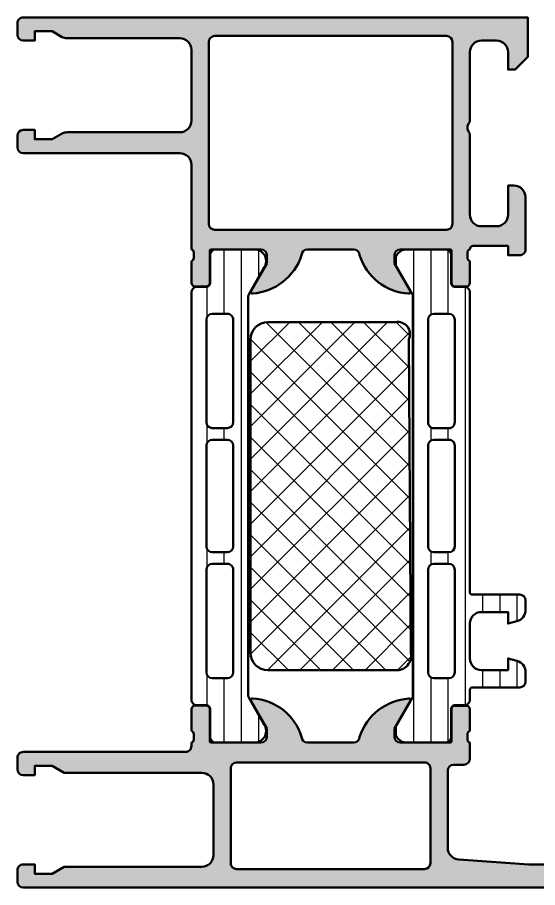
# Model space of a CAD drawing. Extents: x 0 to 84.5, y 0 to 75.
# Drawn here: x 0 to 44.8, y 0 to 75 of the extents above; entities that cross this region are included whole.
import ezdxf

# ---------------------------------------------------------------- set-up
doc = ezdxf.new("R2010")
doc.units = 0
for name, color, linetype, lineweight in [('0S-Alu contour', 7, 'Continuous', 50), ('0S-Alu hatch', 252, 'Continuous', 25), ('0S-Plastic contour', 254, 'Continuous', 50), ('0S-Plastic hatch', 253, 'Continuous', 25), ('0S-PT contour', 91, 'Continuous', 50), ('0S-PT hatch', 103, 'Continuous', 25)]:
    doc.layers.add(name, color=color, linetype=linetype, lineweight=lineweight)
pattern_1 = [(90, (0, 0), (-1.4859, 0), [])]

# ---------------------------------------------------------------- blocks, each defined once
blk = doc.blocks.new('357460__110EBE05_A1E1_44D3_B957_18765CCB0CA1_')
at = {"layer": '0S-Alu hatch'}
h = blk.add_hatch(color=256, dxfattribs=at)
edge = h.paths.add_edge_path()
edge.add_line((4.038777271898537, 9.893795411033778), (15.90008572353681, 9.892615715859696))
edge.add_ellipse((15.89998626613141, 8.892615894695659), major_axis=(-0.9999998261099275, 0), ratio=1, start_angle=180, end_angle=269.9943015094291, ccw=False)
edge.add_line((16.89998609224134, 8.892615894695659), (16.89998609224142, 2.792169532215742))
edge.add_ellipse((15.8999865223877, 2.792169532215745), major_axis=(-0.9999995698537238, 0), ratio=1, start_angle=89.9936521724153, end_angle=180, ccw=False)
edge.add_line((15.89987573194388, 1.792169968499284), (4.040330807359737, 1.793483893318324))
edge.add_line((4.040330807359737, 1.793483893318324), (2.999984184892696, 1.19283239070907))
edge.add_line((2.999984184892696, 1.19283239070907), (1.499984184892696, 1.192832390709071))
edge.add_line((1.499984184892696, 1.192832390709071), (1.499999443681757, 1.999999443931727))
edge.add_line((1.499999443681757, 1.999999443931727), (0.4999994436819115, 1.999999443931729))
edge.add_arc((0.4999994436819108, 1.499999443931728), 0.5000000000000009, 89.99999999999991, 180)
edge.add_line((-5.563180902e-07, 1.499999443931728), (-5.563185508e-07, 0.5000000002681013))
edge.add_arc((0.5000152590570418, 0.5000000002680258), 0.5000158153755925, 180, 269.9981877490386)
edge.add_line((0.4999994436837338, -1.58148574485e-05), (83.99993449912272, -1.58190744666e-05))
edge.add_arc((83.99993449912272, 0.5000491307510511), 0.5000649498255177, 270, 360)
edge.add_line((84.49999944894822, 0.500049130751053), (84.49999945017372, 4.499903606658964))
edge.add_arc((83.99991886453952, 4.49990360600054), 0.5000805856341941, 0, 89.99999999999349)
edge.add_line((83.9999188645396, 4.999984191634734), (82.70000056427558, 4.999984187637767))
edge.add_arc((82.70000056677274, 4.499934233926893), 0.5000499537108736, 90.00000028612648, 180)
edge.add_line((82.19995061306189, 4.499934233926893), (82.19995061555676, 3.999984185142665))
edge.add_line((82.19995061555676, 3.999984185142665), (83.19995061555677, 3.999984185142665))
edge.add_line((83.19995061555677, 3.999984185142665), (83.1999506162403, 2.499947211449106))
edge.add_ellipse((82.19998758925028, 2.499947211449125), major_axis=(-0.9999630269900166, 0), ratio=1, start_angle=90.0000000000008, end_angle=180, ccw=False)
edge.add_line((82.19998758925028, 1.499984184459109), (78.2000274850951, 1.499984182188409))
edge.add_ellipse((78.20002748526599, 2.500061054851891), major_axis=(-1.000076872663481, 0), ratio=1, start_angle=0, end_angle=89.9999999902098, ccw=False)
edge.add_line((77.1999506126025, 2.50006105485189), (77.19995061555676, 3.999984185142665))
edge.add_line((77.19995061555676, 3.999984185142665), (78.19995061555676, 3.999984185142665))
edge.add_line((78.19995061555676, 3.999984185142665), (78.19995061752876, 4.500028590406401))
edge.add_arc((77.69999502082038, 4.500028590406401), 0.4999555967083751, 0, 90.0000000000016)
edge.add_line((77.69999502082035, 4.999984187114776), (74.89996282223582, 4.999984185142657))
edge.add_arc((74.89996282258797, 4.499984185142685), 0.4999999999999716, 90.00000004035284, 180)
edge.add_line((74.399962822588, 4.499984185142685), (74.39996282258801, 4.299984185142616))
edge.add_arc((74.899962822588, 4.299984185142651), 0.5, 180, 269.9999999999968)
edge.add_line((74.89996282258798, 3.799984185142651), (75.39996282258826, 3.799984185142665))
edge.add_ellipse((75.39992772342245, 3.299949085977313), major_axis=(-0.5000351003972169, 0), ratio=1, start_angle=180, end_angle=269.99597821419815, ccw=False)
edge.add_line((75.89996282381966, 3.299949086148935), (75.89996282286238, 2.4999976968443))
edge.add_ellipse((75.39994625912875, 2.499997696844149), major_axis=(-0.5000165637336238, 0), ratio=1, start_angle=89.9999999999983, end_angle=180, ccw=False)
edge.add_line((75.39994625912874, 1.999981133110526), (44.09998474121099, 1.999981133384965))
edge.add_line((44.09998474121099, 1.999981133384965), (38.06152057518622, 2.432378234126496))
edge.add_ellipse((38.09997601978077, 3.431614551980089), major_axis=(-0.9999760197807599, 0), ratio=1, start_angle=0, end_angle=87.79606903055378, ccw=False)
edge.add_line((37.10000000000001, 3.431614551980089), (37.09999999999175, 10.09327929410276))
edge.add_ellipse((37.59999712735979, 10.09327929410276), major_axis=(-0.4999971273680331, 0), ratio=1, start_angle=270.0000000000008, end_angle=360, ccw=False)
edge.add_line((37.59999712735978, 10.59327642147079), (38.50000000000001, 10.59327642147079))
edge.add_arc((38.5, 11.09327642147079), 0.5, 270.0000000000008, 360)
edge.add_line((39, 11.09327642147078), (39.00000000000002, 12.50000000000005))
edge.add_ellipse((39.07883644654287, 12.76752059199298), major_axis=(-0.2788950563271894, 0), ratio=1, start_angle=-1.164589374101297, end_angle=73.58012358053412, ccw=False)
edge.add_line((38.79999900000007, 12.77318899999136), (38.79999900000007, 13.22678299999114))
edge.add_ellipse((39.07886709564336, 13.23244365946811), major_axis=(-0.2789255417372767, 0), ratio=1, start_angle=-73.5754054446345, end_angle=1.162870072869282, ccw=False)
edge.add_line((39.00000000000011, 13.49998699999116), (38.99999999999998, 15.37999800000001))
edge.add_arc((38.70000000000014, 15.37999799999999), 0.2999999999998408, 0, 89.99999999999186)
edge.add_line((38.70000000000018, 15.67999799999983), (37.72002568095734, 15.67999799999995))
edge.add_arc((37.7200256809573, 15.37999799999977), 0.300000000000189, 89.99999999999324, 180)
edge.add_line((37.42002568095711, 15.37999799999977), (37.42002568095734, 12.61999999999964))
edge.add_ellipse((37.30002568095748, 12.61999999999963), major_axis=(-0.1199999999998553, 0), ratio=1, start_angle=89.35390802312651, end_angle=180, ccw=False)
edge.add_line((37.298672537763, 12.50000762939441), (32.99999091727534, 12.50000762911511))
edge.add_ellipse((32.99999091727534, 12.99999091707843), major_axis=(-0.4999832879633193, 0), ratio=1, start_angle=0, end_angle=90, ccw=False)
edge.add_line((32.50000762931203, 12.99999091707843), (32.50000762939452, 13.70000457763706))
edge.add_line((32.50000762939452, 13.70000457763706), (33.88825225830078, 16.10452270507813))
edge.add_arc((33.76440309485892, 16.16242995586833), 0.1367181954947071, 334.9409625371278, 464.9299164549246)
edge.add_arc((34.07897837153547, 11.48374871932883), 4.823484484437536, 94.1587393594464, 161.6785123914391)
edge.add_ellipse((28.99999436136017, 13.00001326750438), major_axis=(-0.5000132681235588, 0), ratio=1, start_angle=90.00000000830607, end_angle=179.9989168169343, ccw=False)
edge.add_line((28.99999436143266, 12.49999999938082), (24.99985928421006, 12.49999999941989))
edge.add_ellipse((24.99985928421009, 13.00001406071563), major_axis=(-0.5000140612957386, 0), ratio=1, start_angle=0.0011740741177277414, end_angle=89.9999999999967, ccw=False)
edge.add_arc((20.02185550056641, 11.61337701605192), 4.687763414797633, 17.20534080500239, 86.95750766345859)
edge.add_arc((20.23254128291837, 16.16486091738224), 0.1351601745766995, 73.61624440576657, 206.5142291987346)
edge.add_line((20.11159677941558, 16.10452270507803), (21.49984140832207, 13.7000045776366))
edge.add_line((21.49984140832207, 13.7000045776366), (21.49984140850967, 12.99998629519794))
edge.add_ellipse((20.99986274225059, 12.99998629519811), major_axis=(-0.4999786662590786, 0), ratio=1, start_angle=90.00009934838431, end_angle=180, ccw=False)
edge.add_line((20.9998636091918, 12.50000762893978), (16.69989032203612, 12.50000017346645))
edge.add_ellipse((16.69989011396135, 12.62000017346633), major_axis=(-0.1200000000000641, 0), ratio=1, start_angle=0, end_angle=90.00009934838448, ccw=False)
edge.add_line((16.57989011396128, 12.62000017346633), (16.57989011396118, 15.38016584667992))
edge.add_arc((16.27989011396133, 15.38016584667991), 0.2999999999998479, 0, 90.00000000000067)
edge.add_line((16.27989011396133, 15.68016584667975), (15.29991579491836, 15.68016584667975))
edge.add_arc((15.29991579491836, 15.38016584667968), 0.3000000000000753, 90, 180)
edge.add_line((14.99991579491828, 15.38016584667968), (14.99991579491851, 13.50015484667118))
edge.add_ellipse((14.92104869927527, 13.23261150614826), major_axis=(-0.2789255417371535, 0), ratio=1, start_angle=178.8371299271217, end_angle=253.5754054446293, ccw=False)
edge.add_line((15.19991679491844, 13.22695084667124), (15.19991679491844, 12.77335684667115))
edge.add_ellipse((14.92107934837559, 12.76768843867286), major_axis=(-0.278895056327239, 0), ratio=1, start_angle=106.41987641947699, end_angle=181.1645893740816, ccw=False)
edge.add_line((14.99991579491851, 12.50016784667991), (14.99991579491852, 12.19386140905455))
edge.add_ellipse((14.49991579491852, 12.19386140905452), major_axis=(-0.5000000000000071, 0), ratio=1, start_angle=89.99357176460671, end_angle=180, ccw=False)
edge.add_line((14.49985969798228, 11.69386141220138), (0.5000300159110136, 11.69543210733136))
edge.add_arc((0.4999739184146696, 11.19542711814233), 0.5000049923359242, 89.99357176460683, 180.0008726744492)
edge.add_line((-3.10738632577e-05, 11.19541950254357), (-1.5815049307e-05, 10.19360292651268))
edge.add_arc((0.4999841380554259, 10.19361054211398), 0.4999999531627302, 180.0008726836372, 269.9999999999934)
edge.add_line((0.4999841380553681, 9.693610588951255), (1.499984184892695, 9.693610588951138))
edge.add_line((1.499984184892695, 9.693610588951138), (1.499984184892809, 10.49353734676376))
edge.add_line((1.499984184892809, 10.49353734676376), (2.999984184892697, 10.49353734676375))
edge.add_line((2.999984184892697, 10.49353734676375), (4.038777271898537, 9.893795411033778))
edge = h.paths.add_edge_path()
edge.add_line((18.39998571076335, 2.093281178233524), (18.39998571076335, 10.29327624234526))
edge.add_ellipse((18.89998283813982, 10.29327624234476), major_axis=(-0.4999971273764672, 0), ratio=1, start_angle=270, end_angle=360, ccw=False)
edge.add_line((18.89998283813982, 10.79327336972123), (35.099971214922, 10.79327336971298))
edge.add_ellipse((35.09997408755378, 10.29327624234477), major_axis=(-0.4999971273764592, 0), ratio=1, start_angle=180, end_angle=270.00032918124646, ccw=False)
edge.add_line((35.59997121493025, 10.29327624234528), (35.59997121493025, 2.093281178233532))
edge.add_ellipse((35.09997408755378, 2.093281178233531), major_axis=(-0.4999971273764601, 0), ratio=1, start_angle=90.00000000002927, end_angle=180, ccw=False)
edge.add_line((35.09997408755404, 1.593284050857071), (18.8999828381398, 1.593284050857072))
edge.add_ellipse((18.8999828381398, 2.093281178233524), major_axis=(-0.499997127376453, 0), ratio=1, start_angle=0, end_angle=90.0000000000004, ccw=False)
at = {"layer": '0S-Alu contour', "color": 7}
for points in [[(20.11159677941558, 16.10452270507803), (21.49984140832207, 13.7000045776366), (21.49984140850967, 12.99998629519794)], [(32.50000762931203, 12.99999091707843), (32.50000762939452, 13.70000457763706), (33.88825225830078, 16.10452270507813)], [(14.99991579491828, 15.38016584667968), (14.99991579491851, 13.50015484667118)], [(16.27989011396133, 15.68016584667975), (15.29991579491836, 15.68016584667975)], [(16.57989011396128, 12.62000017346633), (16.57989011396118, 15.38016584667992)], [(37.42002568095711, 15.37999799999977), (37.42002568095734, 12.61999999999964)], [(38.70000000000018, 15.67999799999983), (37.72002568095734, 15.67999799999995)], [(39.00000000000011, 13.49998699999116), (38.99999999999998, 15.37999800000001)], [(15.19991679491844, 13.22695084667124), (15.19991679491844, 12.77335684667115)], [(38.79999900000007, 12.77318899999136), (38.79999900000007, 13.22678299999114)], [(14.99991579491851, 12.50016784667991), (14.99991579491852, 12.19386140905455)], [(20.9998636091918, 12.50000762893978), (16.69989032203612, 12.50000017346645)], [(28.99999436143266, 12.49999999938082), (24.99985928421006, 12.49999999941989)], [(37.298672537763, 12.50000762939441), (32.99999091727534, 12.50000762911511)], [(39, 11.09327642147078), (39.00000000000002, 12.50000000000005)], [(14.49985969798228, 11.69386141220138), (0.5000300159110136, 11.69543210733136)], [(-3.10738632577e-05, 11.19541950254357), (-1.5815049307e-05, 10.19360292651268)], [(18.89998283813982, 10.79327336972123), (35.099971214922, 10.79327336971298)], [(37.59999712735978, 10.59327642147079), (38.50000000000001, 10.59327642147079)], [(0.4999841380553681, 9.693610588951255), (1.499984184892695, 9.693610588951138), (1.499984184892809, 10.49353734676376), (2.999984184892697, 10.49353734676375), (4.038777271898537, 9.893795411033778)], [(4.038777271898537, 9.893795411033778), (15.90008572353681, 9.892615715859696)], [(18.39998571076335, 2.093281178233524), (18.39998571076335, 10.29327624234526)], [(35.59997121493025, 10.29327624234528), (35.59997121493025, 2.093281178233532)], [(37.10000000000001, 3.431614551980089), (37.09999999999175, 10.09327929410276)], [(16.89998609224134, 8.892615894695659), (16.89998609224142, 2.792169532215742)], [(77.69999502082035, 4.999984187114776), (74.89996282223582, 4.999984185142657)], [(77.1999506126025, 2.50006105485189), (77.19995061555676, 3.999984185142665), (78.19995061555676, 3.999984185142665), (78.19995061752876, 4.500028590406401)], [(83.9999188645396, 4.999984191634734), (82.70000056427558, 4.999984187637767)], [(74.399962822588, 4.499984185142685), (74.39996282258801, 4.299984185142616)], [(74.89996282258798, 3.799984185142651), (75.39996282258826, 3.799984185142665)], [(82.19995061306189, 4.499934233926893), (82.19995061555676, 3.999984185142665), (83.19995061555677, 3.999984185142665), (83.1999506162403, 2.499947211449106)], [(84.49999944894822, 0.500049130751053), (84.49999945017372, 4.499903606658964)], [(75.89996282381966, 3.299949086148935), (75.89996282286238, 2.4999976968443)], [(75.39994625912874, 1.999981133110526), (44.09998474121099, 1.999981133384965), (38.06152057518622, 2.432378234126496)], [(15.89987573194388, 1.792169968499284), (4.040330807359737, 1.793483893318324), (2.999984184892696, 1.19283239070907), (1.499984184892696, 1.192832390709071), (1.499999443681757, 1.999999443931727), (0.4999994436819115, 1.999999443931729)], [(35.09997408755404, 1.593284050857071), (18.8999828381398, 1.593284050857072)], [(-5.563180902e-07, 1.499999443931728), (-5.563185508e-07, 0.5000000002681013)], [(82.19998758925028, 1.499984184459109), (78.2000274850951, 1.499984182188409)], [(0.4999994436837338, -1.58148574485e-05), (83.99993449912272, -1.58190744666e-05)]]:
    blk.add_lwpolyline(points, dxfattribs=at)
for centre, radius, start, end in [((20.23254128291837, 16.16486091738224), 0.1351601745766995, 73.61624440576657, 206.5142291987346), ((20.02185550056641, 11.61337701605192), 4.687763414797633, 17.20534080500239, 86.95750766345859), ((34.07897837153547, 11.48374871932883), 4.823484484437536, 94.1587393594464, 161.6785123914391), ((33.76440309485892, 16.16242995586833), 0.1367181954947071, 334.9409625371278, 104.9299164549245), ((15.29991579491836, 15.38016584667968), 0.3000000000000753, 90, 180), ((16.27989011396133, 15.38016584667991), 0.2999999999998479, 0, 90.00000000000067), ((37.7200256809573, 15.37999799999977), 0.300000000000189, 89.99999999999324, 180), ((38.70000000000014, 15.37999799999999), 0.2999999999998408, 0, 89.99999999999186), ((0.4999739184146696, 11.19542711814233), 0.5000049923359242, 89.99357176460683, 180.0008726744492), ((38.5, 11.09327642147079), 0.5, 270.0000000000008, 0), ((0.4999841380554259, 10.19361054211398), 0.4999999531627302, 180.0008726836372, 269.9999999999934), ((74.89996282258797, 4.499984185142685), 0.4999999999999716, 90.00000004035284, 180), ((77.69999502082038, 4.500028590406401), 0.4999555967083751, 0, 90.0000000000016), ((82.70000056677274, 4.499934233926893), 0.5000499537108736, 90.00000028612648, 180), ((83.99991886453952, 4.49990360600054), 0.5000805856341941, 0, 89.99999999999349), ((74.899962822588, 4.299984185142651), 0.5, 180, 269.9999999999968), ((0.4999994436819108, 1.499999443931728), 0.5000000000000009, 89.99999999999991, 180), ((0.5000152590570418, 0.5000000002680258), 0.5000158153755925, 180, 269.9981877490386), ((83.99993449912272, 0.5000491307510511), 0.5000649498255177, 270, 0)]:
    blk.add_arc(centre, radius, start, end, dxfattribs=at)
at = {"layer": '0S-Alu contour', "color": 7, "extrusion": (0, 0, -1)}
for centre, radius, start, end in [((-14.92104869927527, 13.23261150614826), 0.2789255417371535, 106.4245945553707, 181.1628700728784), ((-14.92107934837559, 12.76768843867286), 0.278895056327239, 178.8354106259184, 253.580123580523), ((-20.99986274225059, 12.99998629519811), 0.4999786662590786, 180, 269.9999006516157), ((-24.99985928421009, 13.00001406071563), 0.5000140612957386, 270.0000000000033, 359.9988259258823), ((-28.99999436136017, 13.00001326750438), 0.5000132681235588, 180.0010831830658, 269.9999999916939), ((-32.99999091727534, 12.99999091707843), 0.4999832879633193, 270, 0), ((-39.07883644654287, 12.76752059199298), 0.2788950563271894, 286.4198764194659, 1.164589374101305), ((-39.07886709564336, 13.23244365946811), 0.2789255417372767, 358.8371299271307, 73.57540544463454), ((-14.49991579491852, 12.19386140905452), 0.5000000000000071, 180, 270.0064282353933), ((-16.69989011396135, 12.62000017346633), 0.1200000000000641, 269.9999006516155, 0), ((-37.30002568095748, 12.61999999999963), 0.1199999999998553, 180, 270.6460919768735), ((-18.89998283813982, 10.29327624234476), 0.4999971273764672, 0, 90), ((-35.09997408755378, 10.29327624234477), 0.4999971273764592, 89.99967081875351, 180), ((-37.59999712735979, 10.09327929410276), 0.4999971273680331, 0, 89.9999999999992), ((-15.89998626613141, 8.892615894695659), 0.9999998261099275, 90.00569849057091, 180), ((-75.39992772342245, 3.299949085977313), 0.5000351003972169, 90.00402178580185, 180), ((-38.09997601978077, 3.431614551980089), 0.9999760197807599, 272.2039309694462, 0), ((-15.8999865223877, 2.792169532215745), 0.999999569853724, 180, 270.0063478275847), ((-75.39994625912875, 2.499997696844149), 0.5000165637336238, 180, 270.0000000000017), ((-78.20002748526599, 2.500061054851891), 1.000076872663481, 270.0000000097903, 0), ((-82.19998758925028, 2.499947211449125), 0.9999630269900166, 180, 269.9999999999992), ((-18.8999828381398, 2.093281178233524), 0.499997127376453, 269.9999999999996, 0), ((-35.09997408755378, 2.093281178233531), 0.4999971273764601, 180, 269.9999999999707)]:
    blk.add_arc(centre, radius, start, end, dxfattribs=at)
blk = doc.blocks.new('366290__66DE0313_6D6B_48B8_A7F0_AF9B2BDC0079_')
at = {"layer": '0S-PT hatch'}
h = blk.add_hatch(dxfattribs=at)
h.set_pattern_fill('ANSI37', color=256, scale=0.625, angle=90, style=0)
h.set_pattern_definition([(135, (0, 0), (-1.403165018917055, -1.403165018917055), []), (225, (0, 0), (1.403165018917055, -1.403165018917055), [])])
edge = h.paths.add_edge_path()
edge.add_arc((21.60053184751817, 47.24119923922823), 1.5, 90, 180)
edge.add_line((20.10053184751817, 47.24119923922823), (20.10053184751816, 20.24119923922824))
edge.add_arc((21.60053184751816, 20.24119923922824), 1.499999999999996, 180, 270)
edge.add_line((21.60053184751816, 18.74119923922824), (32.60053184751816, 18.74119923922824))
edge.add_arc((32.71679598247065, 19.96051278780836), 1.224844022244179, 264.5531934791975, 373.2476799324063)
edge.add_line((33.90904511533535, 20.24119923922824), (33.75132900769648, 47.27701700150069))
edge.add_arc((32.78959695665709, 47.7054632257635), 1.052850751569993, 335.9872964899917, 460.3449745115752)
edge.add_line((32.60053184751817, 48.74119923922823), (21.60053184751817, 48.74119923922823))
at = {"layer": '0S-PT contour', "color": 7}
for points in [[(32.60053184751817, 48.74119923922823), (21.60053184751817, 48.74119923922823)], [(33.90904511533535, 20.24119923922824), (33.75132900769648, 47.27701700150069)], [(20.10053184751817, 47.24119923922823), (20.10053184751816, 20.24119923922824)], [(21.60053184751816, 18.74119923922824), (32.60053184751816, 18.74119923922824)]]:
    blk.add_lwpolyline(points, dxfattribs=at)
for centre, radius, start, end in [((32.78959695665709, 47.7054632257635), 1.052850751569993, 335.9872964899917, 100.3449745115752), ((21.60053184751817, 47.24119923922823), 1.5, 90, 180), ((21.60053184751816, 20.24119923922824), 1.499999999999996, 180, 270), ((32.71679598247065, 19.96051278780836), 1.224844022244179, 264.5531934791975, 13.24767993240634)]:
    blk.add_arc(centre, radius, start, end, dxfattribs=at)
blk = doc.blocks.new('284031__8B32865D_7C8F_4E8C_A53B_04D15BE6FA22___48CCFD25_858E_49FA_BC65_D6EDAB26BB84_')
at = {"layer": '0S-Plastic hatch'}
h = blk.add_hatch(dxfattribs=at)
h.set_pattern_fill('ANSI31', color=256, scale=0.4680000000000001, angle=45, style=0)
h.set_pattern_definition(pattern_1)
edge = h.paths.add_edge_path()
edge.add_line((39.00000000023795, 51.29260840990336), (39.00002292155802, 25.45125658823301))
edge.add_arc((39.20416178718006, 25.45537538707206), 0.2041804127758847, 181.1558689437332, 269.5149389343144)
edge.add_line((39.2024332342849, 25.2512022912288), (43.30243323427306, 25.25120229122881))
edge.add_ellipse((43.30243323427306, 24.75120229122886), major_axis=(-0.4999999999999503, 0), ratio=1, start_angle=180, end_angle=269.9999999999992, ccw=False)
edge.add_line((43.80243323427301, 24.75120229122885), (43.802433234273, 23.92045306784122))
edge.add_ellipse((42.80243323427293, 23.92045306784122), major_axis=(-1.000000000000071, 0), ratio=1, start_angle=104.9999999990653, end_angle=180, ccw=False)
edge.add_line((43.06125227935971, 22.95452724154786), (42.30243323427306, 22.75120229122881))
edge.add_line((42.30243323427306, 22.75120229122881), (42.30243323427306, 23.75120229122881))
edge.add_line((42.30243323427306, 23.75120229122881), (40.00243323428465, 23.75120229122881))
edge.add_arc((40.00414226812573, 22.74707631855121), 1.004127427074072, 90.09751797508503, 179.7701403215033)
edge.add_line((39.00002292155802, 22.75110467439855), (39.00002292155802, 19.75122632025482))
edge.add_arc((40.00414248000592, 19.75532877543045), 1.00412793895802, 180.2340877213064, 269.9024699847437)
edge.add_line((40.00243323428583, 18.75120229122881), (42.30243323427306, 18.7512022912288))
edge.add_line((42.30243323427306, 18.7512022912288), (42.30243323427317, 19.75120229122875))
edge.add_line((42.30243323427317, 19.75120229122875), (43.06125227939552, 19.54787734087002))
edge.add_ellipse((42.80243323427314, 18.58195151458683), major_axis=(-0.9999999999994615, 0), ratio=1, start_angle=180, end_angle=254.9999999988138, ccw=False)
edge.add_line((43.80243323427261, 18.58195151458737), (43.80243323427305, 17.75120229122908))
edge.add_ellipse((43.30243323427305, 17.75120229122881), major_axis=(-0.5, 0), ratio=1, start_angle=90, end_angle=180, ccw=False)
edge.add_line((43.30243323427305, 17.25120229122881), (39.2024332342847, 17.25120229122881))
edge.add_arc((39.2024332342847, 17.05120229122882), 0.1999999999999886, 90, 180)
edge.add_line((39.00243323428471, 17.05120229122882), (39.00111268929477, 16.21013004610146))
edge.add_ellipse((38.50111536862899, 16.21010925689823), major_axis=(-0.4999973210979703, 0), ratio=1, start_angle=90.00202407690739, end_angle=180.0023822800019, ccw=False)
edge.add_line((38.50113303193752, 15.71011193611225), (37.69079973539076, 15.71008330962977))
edge.add_arc((37.69081033343271, 15.41008330981697), 0.299999999999995, 90.00202407691583, 180.010000035117)
edge.add_line((37.39081033800201, 15.41003094975559), (37.39122921384229, 13.01007407425988))
edge.add_ellipse((36.89123323682729, 13.01005332437425), major_axis=(-0.4999959774455654, 0), ratio=1, start_angle=90.00208723675058, end_angle=180.0023777809109, ccw=False)
edge.add_line((36.89125145125753, 12.51005734726046), (33.4147072116412, 12.50993069970393))
edge.add_ellipse((33.55698200855542, 13.49975392838035), major_axis=(-0.9999960709244803, 0), ratio=1, start_angle=-32.72494080195543, end_angle=81.82046724598649, ccw=False)
edge.add_line((32.71570977789665, 14.04035838247486), (34.03409677568369, 16.32406298372995))
edge.add_arc((33.60107500404302, 16.57404727380671), 0.500000000000009, 330.0020786985414, 360.0018117430833)
edge.add_line((34.10107500379306, 16.57406308424991), (34.09998869139985, 50.92833079431199))
edge.add_arc((33.59998869164977, 50.92831498386871), 0.5000000000000508, 0.0018117430833341, 30.00207189723177)
edge.add_line((34.03299235290181, 51.17833064206312), (32.71443992344542, 53.46193973131248))
edge.add_ellipse((33.55567298966566, 54.00260512706303), major_axis=(-0.9999960709244852, 0), ratio=1, start_angle=-81.81631665021428, end_angle=32.72909139772793, ccw=False)
edge.add_line((33.41332648878388, 54.99241804653373), (36.88987052002938, 54.99254469409661))
edge.add_ellipse((36.88988873445962, 54.49254871698279), major_axis=(-0.4999959774455875, 0), ratio=1, start_angle=179.9941505605964, end_angle=270.00208723675064, ccw=False)
edge.add_line((37.38988470929953, 54.49249767140521), (37.38963969245172, 52.0926072885974))
edge.add_arc((37.68963969088825, 52.09257666045138), 0.2999999999999983, 179.9941504549235, 270.0020240769159)
edge.add_line((37.68965028893019, 51.79257666063858), (38.49998501583148, 51.79260528718657))
edge.add_ellipse((38.50000267914016, 51.29260796640059), major_axis=(-0.4999973210979809, 0), ratio=1, start_angle=180.0000508192582, end_angle=270.0020240769245, ccw=False)
edge = h.paths.add_edge_path()
edge.add_line((37.70055130142634, 40.10119604774757), (37.70055130142635, 48.95118994053625))
edge.add_arc((37.20055129933871, 48.95118994053626), 0.5000000020876314, 0, 90)
edge.add_line((37.20055129933871, 49.45118994262389), (35.90053698081173, 49.45118994236247))
edge.add_arc((35.90053698091736, 48.95119358170586), 0.4999963606566098, 90.00000001210513, 180)
edge.add_line((35.40054062026075, 48.95119358170586), (35.40054062026076, 40.10119240650817))
edge.add_arc((35.90053698091726, 40.10119240650817), 0.4999963606565033, 180, 270.0000000000008)
edge.add_line((35.90053698091727, 39.60119604585167), (37.20053472658672, 39.60119604586493))
edge.add_arc((37.20055129926903, 40.10119604774757), 0.5000000021573078, 269.9981009105044, 360)
edge = h.paths.add_edge_path()
edge.add_line((37.70055130141596, 29.4011899430477), (37.70055130141597, 38.10119604656338))
edge.add_arc((37.20055130141597, 38.10119604656338), 0.5, 0, 90.00000000000081)
edge.add_line((37.20055130141596, 38.60119604656338), (35.90054062026362, 38.60119604656338))
edge.add_arc((35.90054062026362, 38.10119604656336), 0.5000000000000142, 90, 180)
edge.add_line((35.4005406202636, 38.10119604656857), (35.40054062026361, 29.40118994304769))
edge.add_arc((35.90054062026361, 29.40118994304769), 0.4999999999999929, 180, 270)
edge.add_line((35.90054062026361, 28.9011899430477), (37.20055130141596, 28.9011899430477))
edge.add_arc((37.20055130141596, 29.4011899430477), 0.5, 270, 360)
edge = h.paths.add_edge_path()
edge.add_line((35.40054062025037, 27.40119358240438), (35.40054062026361, 18.55121130535243))
edge.add_arc((35.90055587905267, 18.55121130535243), 0.5000152587890554, 180, 269.9999999999992)
edge.add_line((35.90055587905266, 18.05119604656337), (37.20056656020503, 18.05119604656337))
edge.add_arc((37.20056656020502, 18.55118078777431), 0.499984741210934, 270.0000000000008, 360)
edge.add_line((37.70055130141596, 18.5511807877795), (37.70055130141594, 27.40118994123474))
edge.add_arc((37.20055129932833, 27.40118994123474), 0.5000000020876172, 0, 89.9999999994154)
edge.add_line((37.20055129933343, 27.90118994332236), (35.90053698090694, 27.90118994306094))
edge.add_arc((35.90053698090694, 27.40119358240438), 0.4999963606565672, 90, 180)
at = {"layer": '0S-Alu contour', "color": 7}
for points in [[(35.40054062026075, 48.95119358170586), (35.40054062026076, 40.10119240650817)], [(37.20055129933871, 49.45118994262389), (35.90053698081173, 49.45118994236247)], [(37.70055130142634, 40.10119604774757), (37.70055130142635, 48.95118994053625)], [(35.90053698091727, 39.60119604585167), (37.20053472658672, 39.60119604586493)], [(37.20055130141596, 38.60119604656338), (35.90054062026362, 38.60119604656338)], [(35.4005406202636, 38.10119604656857), (35.40054062026361, 29.40118994304769)], [(37.70055130141596, 29.4011899430477), (37.70055130141597, 38.10119604656338)], [(35.90054062026361, 28.9011899430477), (37.20055130141596, 28.9011899430477)], [(37.20055129933343, 27.90118994332236), (35.90053698090694, 27.90118994306094)], [(35.40054062025037, 27.40119358240438), (35.40054062026361, 18.55121130535243)], [(37.70055130141596, 18.5511807877795), (37.70055130141594, 27.40118994123474)], [(35.90055587905266, 18.05119604656337), (37.20056656020503, 18.05119604656337)]]:
    blk.add_lwpolyline(points, dxfattribs=at)
for centre, radius, start, end in [((35.90053698091736, 48.95119358170586), 0.4999963606566098, 90.00000001210513, 180), ((37.20055129933871, 48.95118994053626), 0.5000000020876314, 0, 90), ((35.90053698091726, 40.10119240650817), 0.4999963606565033, 180, 270.0000000000008), ((37.20055129926903, 40.10119604774757), 0.5000000021573078, 269.9981009105044, 0), ((35.90054062026362, 38.10119604656336), 0.5000000000000142, 90, 180), ((37.20055130141597, 38.10119604656338), 0.5, 0, 90.00000000000081), ((35.90054062026361, 29.40118994304769), 0.4999999999999929, 180, 270), ((37.20055130141596, 29.4011899430477), 0.5, 270, 0), ((35.90053698090694, 27.40119358240438), 0.4999963606565672, 90, 180), ((37.20055129932833, 27.40118994123474), 0.5000000020876172, 0, 89.9999999994154), ((35.90055587905267, 18.55121130535243), 0.5000152587890554, 180, 269.9999999999992), ((37.20056656020502, 18.55118078777431), 0.499984741210934, 270.0000000000008, 0)]:
    blk.add_arc(centre, radius, start, end, dxfattribs=at)
at = {"layer": '0S-Plastic contour', "color": 7}
for points in [[(33.41332648878388, 54.99241804653373), (36.88987052002938, 54.99254469409661)], [(37.38988470929953, 54.49249767140521), (37.38963969245172, 52.0926072885974)], [(34.03299235290181, 51.17833064206312), (32.71443992344542, 53.46193973131248)], [(37.68965028893019, 51.79257666063858), (38.49998501583148, 51.79260528718657)], [(39.00000000023795, 51.29260840990336), (39.00002292155802, 25.45125658823301)], [(34.10107500379306, 16.57406308424991), (34.09998869139985, 50.92833079431199)], [(39.2024332342849, 25.2512022912288), (43.30243323427306, 25.25120229122881)], [(43.80243323427301, 24.75120229122885), (43.802433234273, 23.92045306784122)], [(43.06125227935971, 22.95452724154786), (42.30243323427306, 22.75120229122881), (42.30243323427306, 23.75120229122881), (40.00243323428465, 23.75120229122881)], [(39.00002292155802, 22.75110467439855), (39.00002292155802, 19.75122632025482)], [(40.00243323428583, 18.75120229122881), (42.30243323427306, 18.7512022912288), (42.30243323427317, 19.75120229122875), (43.06125227939552, 19.54787734087002)], [(43.80243323427261, 18.58195151458737), (43.80243323427305, 17.75120229122908)], [(43.30243323427305, 17.25120229122881), (39.2024332342847, 17.25120229122881)], [(39.00243323428471, 17.05120229122882), (39.00111268929477, 16.21013004610146)], [(32.71570977789665, 14.04035838247486), (34.03409677568369, 16.32406298372995)], [(37.39081033800201, 15.41003094975559), (37.39122921384229, 13.01007407425988)], [(38.50113303193752, 15.71011193611225), (37.69079973539076, 15.71008330962977)], [(36.89125145125753, 12.51005734726046), (33.4147072116412, 12.50993069970393)]]:
    blk.add_lwpolyline(points, dxfattribs=at)
at = {"layer": '0S-Plastic contour', "color": 7, "extrusion": (0, 0, -1)}
for centre, radius, start, end in [((-33.55567298966566, 54.00260512706303), 0.9999960709244852, 327.2709086022721, 81.81631665021432), ((-36.88988873445962, 54.49254871698279), 0.4999959774455876, 89.99791276324936, 180.0058494394036), ((-38.50000267914016, 51.29260796640059), 0.4999973210979809, 89.99797592307549, 179.9999491807418), ((-43.30243323427306, 24.75120229122886), 0.4999999999999503, 90.00000000000081, 180), ((-42.80243323427293, 23.92045306784122), 1.000000000000071, 180, 255.0000000009347), ((-42.80243323427314, 18.58195151458683), 0.9999999999994615, 105.0000000011862, 180), ((-43.30243323427305, 17.75120229122881), 0.5, 180, 270), ((-38.50111536862899, 16.21010925689823), 0.4999973210979704, 179.9976177199981, 269.9979759230926), ((-33.55698200855542, 13.49975392838035), 0.9999960709244803, 278.1795327540135, 32.72494080195549), ((-36.89123323682729, 13.01005332437425), 0.4999959774455655, 179.9976222190891, 269.9979127632494)]:
    blk.add_arc(centre, radius, start, end, dxfattribs=at)
at = {"layer": '0S-Plastic contour', "color": 7}
for centre, radius, start, end in [((37.68963969088825, 52.09257666045138), 0.2999999999999983, 179.9941504549235, 270.0020240769159), ((33.59998869164977, 50.92831498386871), 0.5000000000000508, 0.0018117430833341, 30.00207189723177), ((39.20416178718006, 25.45537538707206), 0.2041804127758847, 181.1558689437332, 269.5149389343144), ((40.00414226812573, 22.74707631855121), 1.004127427074072, 90.09751797508503, 179.7701403215033), ((40.00414248000592, 19.75532877543045), 1.00412793895802, 180.2340877213064, 269.9024699847437), ((39.2024332342847, 17.05120229122882), 0.1999999999999886, 90, 180), ((33.60107500404302, 16.57404727380671), 0.500000000000009, 330.0020786985414, 0.0018117430833341), ((37.69081033343271, 15.41008330981697), 0.299999999999995, 90.00202407691583, 180.010000035117)]:
    blk.add_arc(centre, radius, start, end, dxfattribs=at)
blk = doc.blocks.new('284031__456FF57C_B05A_462D_92ED_F388CE60E2DD___D5502B62_19AC_4C5F_92DA_53C5A3318E73_')
at = {"layer": '0S-Plastic hatch'}
h = blk.add_hatch(dxfattribs=at)
h.set_pattern_fill('ANSI31', color=256, scale=0.4680000000000001, angle=45, style=0)
h.set_pattern_definition(pattern_1)
edge = h.paths.add_edge_path()
edge.add_line((14.99875329626108, 51.29235625526818), (14.99986598574988, 16.20985754576579))
edge.add_arc((15.49986330659638, 16.20987340386518), 0.4999973210979826, 180.0018172140356, 270.0020240769155)
edge.add_line((15.49988096990499, 15.70987608307919), (16.31021569680273, 15.70990470962718))
edge.add_ellipse((16.3102262948483, 15.40990470981438), major_axis=(-0.2999999999999952, 0), ratio=1, start_angle=180.002075301411, end_angle=270.00202407760656, ccw=False)
edge.add_line((16.6102262946515, 15.40991557606685), (16.60998127407068, 13.00991718263846))
edge.add_arc((17.10997725127691, 13.00993265328298), 0.4999959774455789, 180.001772819603, 270.0020872367506)
edge.add_line((17.10999546570715, 12.50993667616917), (20.58653949695266, 12.51006332373204))
edge.add_arc((20.44419299607088, 13.49987624320274), 0.999996070924482, 278.1836833497855, 392.7290913977264)
edge.add_line((21.28542606229114, 14.04054163895327), (19.96687363283474, 16.32415072820264))
edge.add_ellipse((20.39987729408678, 16.57416638639704), major_axis=(-0.5000000000000542, 0), ratio=1, start_angle=0.0018117430832944592, end_angle=30.00207189723062, ccw=False)
edge.add_line((19.8998772943367, 16.57415057595383), (19.89879098194349, 50.92841828601597))
edge.add_ellipse((20.39879098169355, 50.92843409645906), major_axis=(-0.500000000000026, 0), ratio=1, start_angle=-29.997921301458916, end_angle=0.0018117430832944592, ccw=False)
edge.add_line((19.96576921005286, 51.17841838653583), (21.28415620783993, 53.46212298779096))
edge.add_arc((20.44288397718113, 54.00272744188542), 0.9999960709244815, 327.2750591980486, 441.8204672459894)
edge.add_line((20.5851587740953, 54.99255067056185), (17.10861453447901, 54.99242402300531))
edge.add_arc((17.10863274890926, 54.49242804589151), 0.4999959774455663, 90.00208723675107, 180.0023777790715)
edge.add_line((16.60863677189425, 54.49240729602163), (16.60905564773455, 52.09245042051017))
edge.add_ellipse((16.30905565230384, 52.0923980604488), major_axis=(-0.2999999999999998, 0), ratio=1, start_angle=90.00202407656298, end_angle=180.010000035117, ccw=False)
edge.add_line((16.30906625034394, 51.792398060636), (15.49873295379895, 51.79236943415352))
edge.add_arc((15.49875061710756, 51.29237211336755), 0.4999973210979595, 90.00202407691614, 180.0018172140356)
edge = h.paths.add_edge_path()
edge.add_line((16.29931468432059, 40.10129142903105), (16.29931468432059, 48.95130058249147))
edge.add_ellipse((16.79929942553152, 48.95130058249147), major_axis=(-0.4999847412109304, 0), ratio=1, start_angle=270, end_angle=360, ccw=False)
edge.add_line((16.79929942553152, 49.4512853237024), (18.09931010668387, 49.4512853237024))
edge.add_ellipse((18.09931010668388, 48.95127006491335), major_axis=(-0.5000152587890554, 0), ratio=1, start_angle=180, end_angle=270.0000000000008, ccw=False)
edge.add_line((18.59932536547293, 48.9512700649141), (18.59932536548618, 40.10128778786141))
edge.add_ellipse((18.09932900482961, 40.10128778786141), major_axis=(-0.4999963606565672, 0), ratio=1, start_angle=90.00000001210509, end_angle=180, ccw=False)
edge.add_line((18.09932900493525, 39.60129142720484), (16.79931468640821, 39.60129142694343))
edge.add_ellipse((16.79931468640821, 40.10129142903104), major_axis=(-0.5000000020876172, 0), ratio=1, start_angle=0, end_angle=90, ccw=False)
edge = h.paths.add_edge_path()
edge.add_line((18.59932536547293, 38.10129142721289), (18.59932536547293, 29.40128532370242))
edge.add_ellipse((18.09932536547292, 29.40128532370242), major_axis=(-0.5000000000000142, 0), ratio=1, start_angle=90, end_angle=180, ccw=False)
edge.add_line((18.09932536547292, 28.90128532370241), (16.79931468432058, 28.90128532370241))
edge.add_ellipse((16.79931468432058, 29.4012853237024), major_axis=(-0.5, 0), ratio=1, start_angle=0, end_angle=90, ccw=False)
edge.add_line((16.29931468432058, 29.4012853237024), (16.29931468432059, 38.10129142721809))
edge.add_ellipse((16.79931468432059, 38.10129142721809), major_axis=(-0.5, 0), ratio=1, start_angle=270, end_angle=360, ccw=False)
edge.add_line((16.79931468432059, 38.60129142721809), (18.09932536547294, 38.60129142721808))
edge.add_ellipse((18.09932536547294, 38.10129142721809), major_axis=(-0.4999999999999929, 0), ratio=1, start_angle=180, end_angle=270, ccw=False)
edge = h.paths.add_edge_path()
edge.add_line((16.2993146843102, 18.55129142972951), (16.2993146843102, 27.40128532439565))
edge.add_ellipse((16.79931468646751, 27.4012853225182), major_axis=(-0.5000000021573073, 0), ratio=1, start_angle=270.00000000058424, end_angle=360, ccw=False)
edge.add_line((16.79931468646241, 27.90128532467551), (18.09932900481927, 27.90128532441411))
edge.add_ellipse((18.09932900481928, 27.4012889637576), major_axis=(-0.4999963606565104, 0), ratio=1, start_angle=180, end_angle=270.0000000000008, ccw=False)
edge.add_line((18.59932536547579, 27.40128896375835), (18.59932536547579, 18.55128778855991))
edge.add_ellipse((18.09932900481917, 18.55128778855991), major_axis=(-0.4999963606566205, 0), ratio=1, start_angle=90.00000001210469, end_angle=180, ccw=False)
edge.add_line((18.0993290049248, 18.05129142790329), (16.79931468639782, 18.05129142764189))
edge.add_ellipse((16.79931468639782, 18.55129142972951), major_axis=(-0.5000000020876243, 0), ratio=1, start_angle=0, end_angle=89.9999999999996, ccw=False)
at = {"layer": '0S-Alu contour', "color": 7}
for points in [[(16.29931468432059, 40.10129142903105), (16.29931468432059, 48.95130058249147)], [(16.79929942553152, 49.4512853237024), (18.09931010668387, 49.4512853237024)], [(18.59932536547293, 48.9512700649141), (18.59932536548618, 40.10128778786141)], [(18.09932900493525, 39.60129142720484), (16.79931468640821, 39.60129142694343)], [(16.79931468432059, 38.60129142721809), (18.09932536547294, 38.60129142721808)], [(16.29931468432058, 29.4012853237024), (16.29931468432059, 38.10129142721809)], [(18.59932536547293, 38.10129142721289), (18.59932536547293, 29.40128532370242)], [(18.09932536547292, 28.90128532370241), (16.79931468432058, 28.90128532370241)], [(16.79931468646241, 27.90128532467551), (18.09932900481927, 27.90128532441411)], [(16.2993146843102, 18.55129142972951), (16.2993146843102, 27.40128532439565)], [(18.59932536547579, 27.40128896375835), (18.59932536547579, 18.55128778855991)], [(18.0993290049248, 18.05129142790329), (16.79931468639782, 18.05129142764189)]]:
    blk.add_lwpolyline(points, dxfattribs=at)
at = {"layer": '0S-Alu contour', "color": 7, "extrusion": (0, 0, -1)}
for centre, radius, start, end in [((-16.79929942553152, 48.95130058249147), 0.4999847412109304, 0, 90), ((-18.09931010668388, 48.95127006491335), 0.5000152587890554, 89.9999999999992, 180), ((-16.79931468640821, 40.10129142903104), 0.5000000020876172, 270, 0), ((-18.09932900482961, 40.10128778786141), 0.4999963606565672, 180, 269.9999999878949), ((-16.79931468432059, 38.10129142721809), 0.5, 0, 90), ((-18.09932536547294, 38.10129142721809), 0.4999999999999929, 90, 180), ((-16.79931468432058, 29.4012853237024), 0.5, 270, 0), ((-18.09932536547292, 29.40128532370242), 0.5000000000000142, 180, 270), ((-16.79931468646751, 27.4012853225182), 0.5000000021573073, 0, 89.99999999941579), ((-18.09932900481928, 27.4012889637576), 0.4999963606565104, 89.9999999999992, 180), ((-16.79931468639782, 18.55129142972951), 0.5000000020876243, 270.0000000000004, 0), ((-18.09932900481917, 18.55128778855991), 0.4999963606566205, 180, 269.9999999878953)]:
    blk.add_arc(centre, radius, start, end, dxfattribs=at)
at = {"layer": '0S-Plastic contour', "color": 7}
for points in [[(20.5851587740953, 54.99255067056185), (17.10861453447901, 54.99242402300531)], [(16.60863677189425, 54.49240729602163), (16.60905564773455, 52.09245042051017)], [(19.96576921005286, 51.17841838653583), (21.28415620783993, 53.46212298779096)], [(16.30906625034394, 51.792398060636), (15.49873295379895, 51.79236943415352)], [(14.99875329626108, 51.29235625526818), (14.99986598574988, 16.20985754576579)], [(19.8998772943367, 16.57415057595383), (19.89879098194349, 50.92841828601597)], [(21.28542606229114, 14.04054163895327), (19.96687363283474, 16.32415072820264)], [(15.49988096990499, 15.70987608307919), (16.31021569680273, 15.70990470962718)], [(16.6102262946515, 15.40991557606685), (16.60998127407068, 13.00991718263846)], [(17.10999546570715, 12.50993667616917), (20.58653949695266, 12.51006332373204)]]:
    blk.add_lwpolyline(points, dxfattribs=at)
for centre, radius, start, end in [((17.10863274890926, 54.49242804589151), 0.4999959774455663, 90.00208723675107, 180.0023777790715), ((20.44288397718113, 54.00272744188542), 0.9999960709244815, 327.2750591980486, 81.82046724598936), ((15.49875061710756, 51.29237211336755), 0.4999973210979595, 90.00202407691614, 180.0018172140356), ((15.49986330659638, 16.20987340386518), 0.4999973210979826, 180.0018172140356, 270.0020240769155), ((20.44419299607088, 13.49987624320274), 0.999996070924482, 278.1836833497855, 32.72909139772636), ((17.10997725127691, 13.00993265328298), 0.4999959774455789, 180.001772819603, 270.0020872367506)]:
    blk.add_arc(centre, radius, start, end, dxfattribs=at)
at = {"layer": '0S-Plastic contour', "color": 7, "extrusion": (0, 0, -1)}
for centre, radius, start, end in [((-16.30905565230384, 52.0923980604488), 0.2999999999999998, 179.989999964883, 269.997975923437), ((-20.39879098169355, 50.92843409645906), 0.500000000000026, 359.9981882569167, 29.99792130145885), ((-20.39987729408678, 16.57416638639704), 0.5000000000000542, 329.9979281027694, 359.9981882569167), ((-16.3102262948483, 15.40990470981438), 0.2999999999999952, 89.99797592239344, 179.997924698589)]:
    blk.add_arc(centre, radius, start, end, dxfattribs=at)
blk = doc.blocks.new('345560__D77A3968_E738_40A5_9D33_DD96CFEE539C_')
at = {"layer": '0S-Alu hatch'}
h = blk.add_hatch(color=256, dxfattribs=at)
edge = h.paths.add_edge_path()
edge.add_arc((0.5000022667218822, 73.50055144237542), 0.5000022667270203, 180.0087482749874, 270)
edge.add_line((0.5000022667218822, 73.0005491756484), (1.5, 73.00054917565353))
edge.add_line((1.5, 73.00054917565353), (1.5, 73.80047593346603))
edge.add_line((1.5, 73.80047593346603), (3, 73.80047593346603))
edge.add_line((3, 73.80047593346603), (3.807677066896535, 73.3341678485073))
edge.add_arc((4.307631446123732, 74.20012256826554), 0.9999159754599464, 240.0002387563962, 270.0122980340732)
edge.add_line((4.307846069273057, 73.20020661583908), (14.00019645690879, 73.20017228356369))
edge.add_ellipse((14.00006323005242, 72.20017067263598), major_axis=(-1.000001619802394, 0), ratio=1, start_angle=180, end_angle=269.9923666757537, ccw=False)
edge.add_line((15.00006484985481, 72.20017067263598), (15.00006484985352, 66.10103222733832))
edge.add_ellipse((14.00006473016637, 66.10103222733854), major_axis=(-1.000000119687141, 0), ratio=1, start_angle=90.00584034262249, end_angle=180, ccw=False)
edge.add_line((14.0001666633866, 65.10103211284658), (4.307523471410659, 65.10004411115617))
edge.add_arc((4.307625398460573, 64.10010408009799), 0.9999400362530465, 90.00584033999706, 120.0003471590387)
edge.add_line((3.807650133350844, 64.9660745243859), (3, 64.49977097741134))
edge.add_line((3, 64.49977097741134), (1.5, 64.49977097741134))
edge.add_line((1.5, 64.49977097741134), (1.5, 65.30021653405197))
edge.add_line((1.5, 65.30021653405197), (0.5000810911934868, 65.30021653407498))
edge.add_arc((0.5000810911934868, 64.80021173025003), 0.5000048038249503, 90, 179.9907069716366)
edge.add_line((7.62939453184e-05, 64.80029282799995), (7.62939155706e-05, 63.80001599404215))
edge.add_arc((0.5000817475878363, 63.80001599404216), 0.5000054536722656, 180, 270)
edge.add_line((0.500081747587836, 63.30001054036989), (14.00006033048165, 63.30001054040984))
edge.add_ellipse((14.00006033048385, 62.30000602102996), major_axis=(-1.000004519379878, 0), ratio=1, start_angle=180, end_angle=270.0000000001262, ccw=False)
edge.add_line((15.00006484986373, 62.30000602102995), (15.00006484985351, 54.99993500939378))
edge.add_ellipse((14.92122840331047, 54.73241441740065), major_axis=(-0.2788950563274403, 0), ratio=1, start_angle=178.8354106259094, end_angle=253.580123580509, ccw=False)
edge.add_line((15.20006584985353, 54.72674600940231), (15.20006584985351, 54.27315200940226))
edge.add_ellipse((14.92119775421035, 54.26749134992522), major_axis=(-0.2789255417371431, 0), ratio=1, start_angle=106.4245945553543, end_angle=181.1628700728834, ccw=False)
edge.add_line((15.00006484985352, 53.99994800940228), (15.00006484985352, 52.11993700939377))
edge.add_arc((15.30006484985351, 52.11993700939377), 0.2999999999999971, 180, 270)
edge.add_line((15.30006484985351, 51.81993700939377), (16.28003916889631, 51.81993700939377))
edge.add_arc((16.28003916889631, 52.11993700939377), 0.2999999999999971, 270, 360)
edge.add_line((16.5800391688963, 52.11993700939377), (16.58003916889631, 54.87993500939376))
edge.add_ellipse((16.70003153950178, 54.87993500939376), major_axis=(-0.1199923706054733, 0), ratio=1, start_angle=270, end_angle=360, ccw=False)
edge.add_line((16.70003153950178, 54.99992737999924), (21.00007329526458, 54.99992738025764))
edge.add_ellipse((21.00007329526458, 54.49994345499191), major_axis=(-0.4999839252657381, 0), ratio=1, start_angle=180, end_angle=269.9999999999996, ccw=False)
edge.add_line((21.50005722053032, 54.49994345499191), (21.50005722045899, 53.79993043175705))
edge.add_line((21.50005722045899, 53.79993043175705), (20.11181259155273, 51.39541230431564))
edge.add_arc((20.23566175499428, 51.33750505352479), 0.1367181954946971, 154.9409625368168, 284.9299164562902)
edge.add_arc((19.92108647831933, 56.0161862900639), 4.823484484436413, 274.1587393594658, 341.6785123914245)
edge.add_ellipse((25.00007375925603, 54.49991847090171), major_axis=(-0.5000165389589593, 0), ratio=1, start_angle=270.0000000076616, end_angle=359.998542008567, ccw=False)
edge.add_line((25.00007375918916, 54.99993500986067), (29.00005745985598, 54.99993500992863))
edge.add_ellipse((29.00005745985598, 54.49991999041035), major_axis=(-0.5000150195182798, 0), ratio=1, start_angle=180.0012838780001, end_angle=270, ccw=False)
edge.add_arc((33.97806220170105, 55.88655799334176), 4.68776341479768, 197.2053408050287, 266.9575076634539)
edge.add_arc((33.76737641934883, 51.33507409201137), 0.1351601745766872, 253.6162444057152, 386.5142291987467)
edge.add_line((33.88832092285159, 51.39541230431561), (32.50007629394531, 53.79993043175705))
edge.add_line((32.50007629394531, 53.79993043175705), (32.50007629382961, 54.499945765858))
edge.add_ellipse((33.00005790830888, 54.499945765858), major_axis=(-0.4999816144792746, 0), ratio=1, start_angle=270.00009934834395, end_angle=360, ccw=False)
edge.add_line((33.00005704136291, 54.99992738033652), (37.30002642655684, 54.99993483592231))
edge.add_ellipse((37.30002663463152, 54.87993483592249), major_axis=(-0.1200000000000073, 0), ratio=1, start_angle=180, end_angle=270.0000993483455, ccw=False)
edge.add_line((37.42002663463154, 54.87993483592249), (37.42002663463153, 52.11976916271408))
edge.add_arc((37.72002663463154, 52.11976916271408), 0.3000000000000114, 180, 270)
edge.add_line((37.72002663463154, 51.81976916271406), (38.70000095367431, 51.81976916271407))
edge.add_arc((38.70000095367431, 52.11976916271407), 0.2999999999999971, 270, 360)
edge.add_line((39.00000095367431, 52.11976916271407), (39.00000095367431, 53.99978016272259))
edge.add_ellipse((39.07886804931749, 54.26732350324552), major_axis=(-0.278925541737153, 0), ratio=1, start_angle=-1.1628700728294916, end_angle=73.57540544464382, ccw=False)
edge.add_line((38.79999995367431, 54.27298416272231), (38.79999995367431, 54.72657816272253))
edge.add_ellipse((39.07883740021739, 54.73224657071867), major_axis=(-0.278895056327421, 0), ratio=1, start_angle=-73.58012358049922, end_angle=1.1645893736402968, ccw=False)
edge.add_ellipse((39.30008339644739, 54.99964197010779), major_axis=(-0.3000824688878843, 0), ratio=1, start_angle=270.00000000000136, end_angle=359.9760965441675, ccw=False)
edge.add_line((39.30008339644738, 55.29972443899567), (42.29986190795898, 55.2997244381047))
edge.add_line((42.29986190795898, 55.2997244381047), (42.30001831054687, 54.49999222985275))
edge.add_line((42.30001831054687, 54.49999222985275), (43.30001556967927, 54.49999222984524))
edge.add_arc((43.30001556967927, 54.99999497072035), 0.500002740875118, 269.9999999999992, 360)
edge.add_line((43.80001831055439, 54.99999497065473), (43.80001831113735, 59.49996167898149))
edge.add_arc((42.79998394497836, 59.49996167898149), 1.000034366158992, 0, 89.99999999999959)
edge.add_line((42.79998394497837, 60.49999604514048), (42.30001831054687, 60.49999604455002))
edge.add_line((42.30001831054687, 60.49999604455002), (42.30001831074335, 58.00001968239511))
edge.add_ellipse((41.29999848739904, 58.00001968239511), major_axis=(-1.000019823344302, 0), ratio=1, start_angle=90.00000001606628, end_angle=180, ccw=False)
edge.add_line((41.29999848767946, 56.99999985905081), (40.00002700151539, 56.99999985888275))
edge.add_ellipse((40.00002700151539, 58.00002686076268), major_axis=(-1.000027001879928, 0), ratio=1, start_angle=0, end_angle=90, ccw=False)
edge.add_line((38.99999999963547, 58.00002686076268), (39, 64.99999604455002))
edge.add_ellipse((39.5251292172456, 65.49999795189865), major_axis=(-0.7250948918295083, 0), ratio=1, start_angle=-43.59588636697339, end_angle=43.5958863669735, ccw=False)
edge.add_line((39, 65.99999985924728), (38.99999999794284, 71.99994334370892))
edge.add_ellipse((40.00006414493289, 71.99994334370892), major_axis=(-1.000064146990048, 0), ratio=1, start_angle=270.00000007151505, end_angle=360, ccw=False)
edge.add_line((40.00006414368463, 73.00000749069898), (41.29996134239611, 73.0000074902644))
edge.add_ellipse((41.29996134239611, 71.99995052049104), major_axis=(-1.000056969773353, 0), ratio=1, start_angle=180, end_angle=270, ccw=False)
edge.add_line((42.30001831216947, 71.99995052049105), (42.30001831054687, 70.49999985924728))
edge.add_line((42.30001831054687, 70.49999985924728), (42.9000244140625, 70.49999985924728))
edge.add_line((42.9000244140625, 70.49999985924728), (44, 71.59999833336838))
edge.add_line((44, 71.59999833336838), (44, 74.99999985924728))
edge.add_line((44, 74.99999985924728), (0.5002593994140554, 74.99999985924728))
edge.add_arc((0.4998842153731957, 74.4999631937238), 0.5000368062762046, 89.95701023638841, 180.0087482485325)
edge.add_line((-0.0001525850743459, 74.49988684523379), (5.8231575e-09, 73.50047509892867))
edge = h.paths.add_edge_path()
edge.add_ellipse((17.00005042458343, 72.89999101486404), major_axis=(-0.5000027408751305, 0), ratio=1, start_angle=270.0000000000004, end_angle=359.99968592151924, ccw=False)
edge.add_line((17.00005042458343, 73.39999375573917), (37.00001251792163, 73.39999375573916))
edge.add_ellipse((37.00001251792146, 72.89999101486404), major_axis=(-0.500002740875118, 0), ratio=1, start_angle=180, end_angle=269.99999999997965, ccw=False)
edge.add_line((37.50001525879657, 72.89999101486404), (37.50001525879658, 57.19999954835683))
edge.add_ellipse((37.00001251792147, 57.19999954835707), major_axis=(-0.500002740875118, 0), ratio=1, start_angle=89.9999999999992, end_angle=180, ccw=False)
edge.add_line((37.00001251792146, 56.69999680748196), (17.00005042458324, 56.69999680748197))
edge.add_ellipse((17.00005042458343, 57.19999954835708), major_axis=(-0.500002740875118, 0), ratio=1, start_angle=0, end_angle=89.9999999999784, ccw=False)
edge.add_line((16.50004768370831, 57.19999954835708), (16.50004768371581, 72.89999375573166))
at = {"layer": '0S-Alu contour', "color": 7}
for points in [[(-0.0001525850743459, 74.49988684523379), (5.8231575e-09, 73.50047509892867)], [(42.30001831216947, 71.99995052049105), (42.30001831054687, 70.49999985924728), (42.9000244140625, 70.49999985924728), (44, 71.59999833336838), (44, 74.99999985924728), (0.5002593994140554, 74.99999985924728)], [(0.5000022667218822, 73.0005491756484), (1.5, 73.00054917565353), (1.5, 73.80047593346603), (3, 73.80047593346603), (3.807677066896535, 73.3341678485073)], [(4.307846069273057, 73.20020661583908), (14.00019645690879, 73.20017228356369)], [(16.50004768370831, 57.19999954835708), (16.50004768371581, 72.89999375573166)], [(17.00005042458343, 73.39999375573917), (37.00001251792163, 73.39999375573916)], [(37.50001525879657, 72.89999101486404), (37.50001525879658, 57.19999954835683)], [(40.00006414368463, 73.00000749069898), (41.29996134239611, 73.0000074902644)], [(15.00006484985481, 72.20017067263598), (15.00006484985352, 66.10103222733832)], [(39, 65.99999985924728), (38.99999999794284, 71.99994334370892)], [(3.807650133350844, 64.9660745243859), (3, 64.49977097741134), (1.5, 64.49977097741134), (1.5, 65.30021653405197), (0.5000810911934868, 65.30021653407498)], [(7.62939453184e-05, 64.80029282799995), (7.62939155706e-05, 63.80001599404215)], [(14.0001666633866, 65.10103211284658), (4.307523471410659, 65.10004411115617)], [(38.99999999963547, 58.00002686076268), (39, 64.99999604455002)], [(0.500081747587836, 63.30001054036989), (14.00006033048165, 63.30001054040984)], [(15.00006484986373, 62.30000602102995), (15.00006484985351, 54.99993500939378)], [(42.79998394497837, 60.49999604514048), (42.30001831054687, 60.49999604455002), (42.30001831074335, 58.00001968239511)], [(43.80001831055439, 54.99999497065473), (43.80001831113735, 59.49996167898149)], [(37.00001251792146, 56.69999680748196), (17.00005042458324, 56.69999680748197)], [(41.29999848767946, 56.99999985905081), (40.00002700151539, 56.99999985888275)], [(16.5800391688963, 52.11993700939377), (16.58003916889631, 54.87993500939376)], [(16.70003153950178, 54.99992737999924), (21.00007329526458, 54.99992738025764)], [(25.00007375918916, 54.99993500986067), (29.00005745985598, 54.99993500992863)], [(33.00005704136291, 54.99992738033652), (37.30002642655684, 54.99993483592231)], [(37.42002663463154, 54.87993483592249), (37.42002663463153, 52.11976916271408)], [(39.30008339644738, 55.29972443899567), (42.29986190795898, 55.2997244381047), (42.30001831054687, 54.49999222985275), (43.30001556967927, 54.49999222984524)], [(15.20006584985353, 54.72674600940231), (15.20006584985351, 54.27315200940226)], [(21.50005722053032, 54.49994345499191), (21.50005722045899, 53.79993043175705), (20.11181259155273, 51.39541230431564)], [(33.88832092285159, 51.39541230431561), (32.50007629394531, 53.79993043175705), (32.50007629382961, 54.499945765858)], [(38.79999995367431, 54.27298416272231), (38.79999995367431, 54.72657816272253)], [(15.00006484985352, 53.99994800940228), (15.00006484985352, 52.11993700939377)], [(39.00000095367431, 52.11976916271407), (39.00000095367431, 53.99978016272259)], [(15.30006484985351, 51.81993700939377), (16.28003916889631, 51.81993700939377)], [(37.72002663463154, 51.81976916271406), (38.70000095367431, 51.81976916271407)]]:
    blk.add_lwpolyline(points, dxfattribs=at)
for centre, radius, start, end in [((0.4998842153731957, 74.4999631937238), 0.5000368062762046, 89.95701023638841, 180.0087482485325), ((0.5000022667218822, 73.50055144237542), 0.5000022667270203, 180.0087482749874, 270), ((4.307631446123732, 74.20012256826554), 0.9999159754599464, 240.0002387563962, 270.0122980340732), ((0.5000810911934868, 64.80021173025003), 0.5000048038249503, 90, 179.9907069716366), ((4.307625398460573, 64.10010408009799), 0.9999400362530465, 90.00584033999706, 120.0003471590387), ((0.5000817475878363, 63.80001599404216), 0.5000054536722656, 180, 270), ((42.79998394497836, 59.49996167898149), 1.000034366158992, 0, 89.99999999999959), ((43.30001556967927, 54.99999497072035), 0.500002740875118, 269.9999999999992, 0), ((19.92108647831933, 56.0161862900639), 4.823484484436413, 274.1587393594658, 341.6785123914245), ((33.97806220170105, 55.88655799334176), 4.68776341479768, 197.2053408050287, 266.9575076634539), ((15.30006484985351, 52.11993700939377), 0.2999999999999971, 180, 270), ((16.28003916889631, 52.11993700939377), 0.2999999999999971, 270, 0), ((37.72002663463154, 52.11976916271408), 0.3000000000000114, 180, 270), ((38.70000095367431, 52.11976916271407), 0.2999999999999971, 270, 0), ((20.23566175499428, 51.33750505352479), 0.1367181954946971, 154.9409625368168, 284.9299164562902), ((33.76737641934883, 51.33507409201137), 0.1351601745766872, 253.6162444057152, 26.51422919874676)]:
    blk.add_arc(centre, radius, start, end, dxfattribs=at)
at = {"layer": '0S-Alu contour', "color": 7, "extrusion": (0, 0, -1)}
for centre, radius, start, end in [((-14.00006323005242, 72.20017067263598), 1.000001619802394, 90.00763332424631, 180), ((-17.00005042458343, 72.89999101486404), 0.5000027408751305, 0.0003140784807261, 89.99999999999959), ((-37.00001251792146, 72.89999101486404), 0.500002740875118, 90.00000000002036, 180), ((-40.00006414493289, 71.99994334370892), 1.000064146990048, 0, 89.99999992848495), ((-41.29996134239611, 71.99995052049104), 1.000056969773353, 90, 180), ((-14.00006473016637, 66.10103222733854), 1.000000119687141, 180, 269.9941596573775), ((-39.5251292172456, 65.49999795189865), 0.7250948918295083, 316.4041136330265, 43.59588636697351), ((-14.00006033048385, 62.30000602102996), 1.000004519379878, 89.99999999987378, 180), ((-40.00002700151539, 58.00002686076268), 1.000027001879928, 270, 0), ((-41.29999848739904, 58.00001968239511), 1.000019823344302, 180, 269.9999999839337), ((-17.00005042458343, 57.19999954835708), 0.500002740875118, 270.0000000000216, 0), ((-37.00001251792147, 57.19999954835707), 0.500002740875118, 180, 270.0000000000008), ((-14.92122840331047, 54.73241441740065), 0.2788950563274403, 106.419876419491, 181.1645893740907), ((-16.70003153950178, 54.87993500939376), 0.1199923706054733, 0, 90), ((-21.00007329526458, 54.49994345499191), 0.4999839252657381, 90.0000000000004, 180), ((-25.00007375925603, 54.49991847090171), 0.5000165389589593, 0.0014579914330468, 89.99999999233843), ((-29.00005745985598, 54.49991999041035), 0.5000150195182798, 90, 179.9987161219999), ((-33.00005790830888, 54.499945765858), 0.4999816144792746, 0, 89.99990065165603), ((-37.30002663463152, 54.87993483592249), 0.1200000000000073, 89.99990065165453, 180), ((-39.07883740021739, 54.73224657071867), 0.278895056327421, 358.8354106263597, 73.5801235804992), ((-39.30008339644739, 54.99964197010779), 0.3000824688878843, 0.0239034558325175, 89.99999999999864), ((-14.92119775421035, 54.26749134992522), 0.2789255417371431, 178.8371299271166, 253.5754054446457), ((-39.07886804931749, 54.26732350324552), 0.2789255417371531, 286.4245945553562, 1.162870072829492)]:
    blk.add_arc(centre, radius, start, end, dxfattribs=at)
blk = doc.blocks.new('366290__D0F805A1_5CDF_48B5_A887_870BBBACE156_')
at = {"layer": '0S-Alu contour', "color": 7}
for name in ['345560__D77A3968_E738_40A5_9D33_DD96CFEE539C_', '357460__110EBE05_A1E1_44D3_B957_18765CCB0CA1_']:
    blk.add_blockref(name, (0, 0), dxfattribs=at)
at = {"layer": '0S-Plastic contour', "color": 7}
for name in ['284031__456FF57C_B05A_462D_92ED_F388CE60E2DD___D5502B62_19AC_4C5F_92DA_53C5A3318E73_', '284031__8B32865D_7C8F_4E8C_A53B_04D15BE6FA22___48CCFD25_858E_49FA_BC65_D6EDAB26BB84_']:
    blk.add_blockref(name, (0, 0), dxfattribs=at)
at = {"layer": '0S-PT contour', "color": 7}
blk.add_blockref('366290__66DE0313_6D6B_48B8_A7F0_AF9B2BDC0079_', (0, 0), dxfattribs=at)

msp = doc.modelspace()

# ---------------------------------------------------------------- block references
at = {"layer": '0S-Alu contour', "color": 7}
msp.add_blockref('366290__D0F805A1_5CDF_48B5_A887_870BBBACE156_', (0, 0), dxfattribs=at)

doc.saveas('drawing.dxf')
